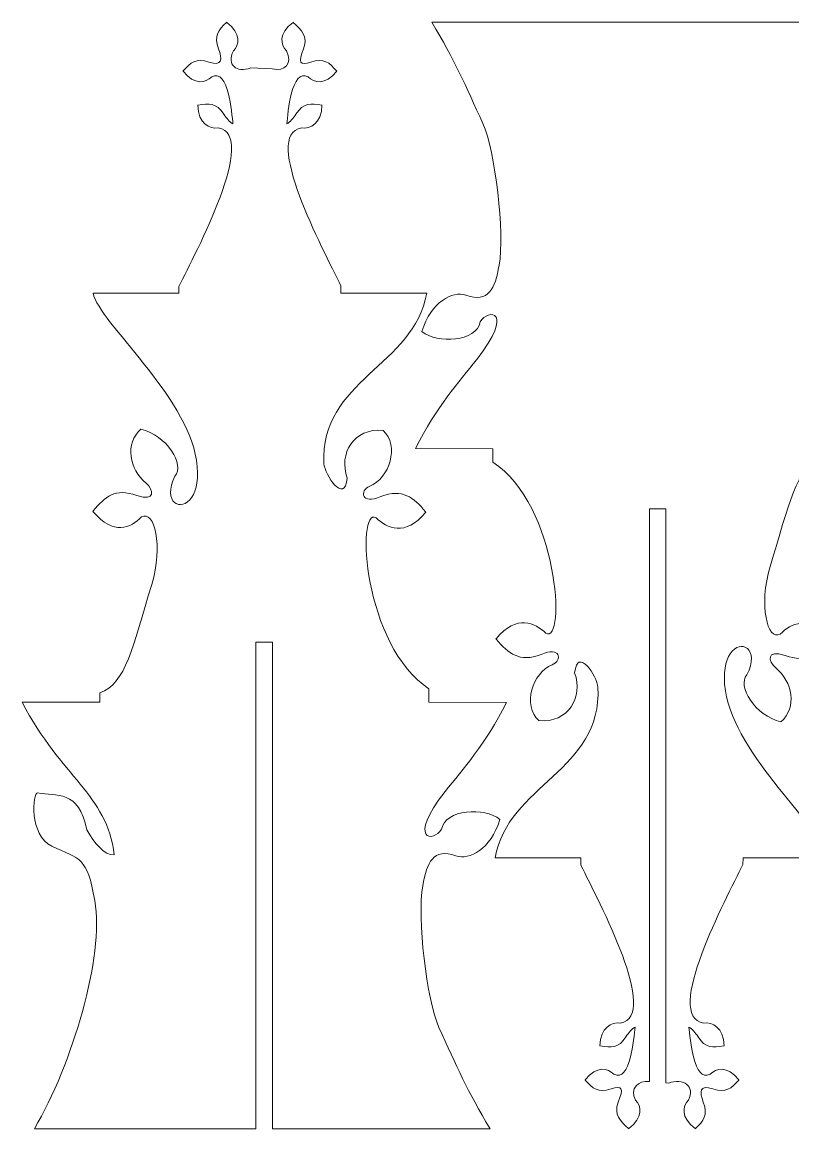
# Model space of a CAD drawing. Header units: centimetres. Extents: x -35.2 to 35.2, y -34 to 33.9.
# Drawn here: x -35.16 to -2.57, y -24.96 to 21.85 of the extents above; entities that cross this region are included whole.
import ezdxf

# ---------------------------------------------------------------- set-up
doc = ezdxf.new("R2010")
doc.units = ezdxf.units.CM
doc.header["$MEASUREMENT"] = 0
doc.layers.add('Camada 1', color=7, linetype='Continuous')

msp = doc.modelspace()

# ---------------------------------------------------------------- linework, layer by layer
at = {"layer": 'Camada 1', "color": 140, "lineweight": 9}
for points, knots in [([(-23.26241, 20.72568), (-23.04919, 21.25586), (-23.35798, 21.51564), (-23.69533, 21.83156), (-23.69533, 21.83156), (-23.72356, 21.84807), (-23.70347, 21.83688), (-23.70721, 21.83684), (-23.70721, 21.83684), (-24.33313, 21.35677), (-24.23739, 20.9013), (-23.98789, 20.62869), (-23.98789, 20.62869), (-23.98789, 20.62869), (-23.98796, 20.62867), (-23.98796, 20.62867), (-23.98796, 20.62867), (-23.71633, 20.09667), (-24.04901, 19.73909), (-24.58899, 19.8695), (-24.58899, 19.8695), (-24.58899, 19.8695), (-25.48899, 19.91313), (-25.48899, 19.91313), (-25.48899, 19.91313), (-26.10955, 19.67977), (-26.52571, 20.0517), (-26.23112, 20.62867), (-26.23112, 20.62867), (-26.23112, 20.62867), (-26.23119, 20.62869), (-26.23119, 20.62869), (-26.23119, 20.62869), (-25.98169, 20.9013), (-25.88595, 21.35677), (-26.51187, 21.83684), (-26.51187, 21.83684), (-26.51561, 21.83688), (-26.49552, 21.84807), (-26.52375, 21.83156), (-26.52375, 21.83156), (-26.8611, 21.51564), (-27.06989, 21.25586), (-26.85667, 20.72568), (-26.85667, 20.72568), (-26.85667, 20.72568), (-26.85674, 20.7257), (-26.85674, 20.7257), (-26.85674, 20.7257), (-26.68729, 20.27361), (-26.70239, 19.97206), (-27.2631, 20.1581), (-27.2631, 20.1581), (-27.2631, 20.1581), (-27.26308, 20.15803), (-27.26308, 20.15803), (-27.26308, 20.15803), (-27.80101, 20.35084), (-28.05263, 20.13228), (-28.35543, 19.7831), (-28.35543, 19.7831), (-28.37085, 19.75427), (-28.36043, 19.77477), (-28.36025, 19.77102), (-28.36025, 19.77102), (-27.85662, 19.1639), (-27.40896, 19.27691), (-27.14608, 19.53664), (-27.14608, 19.53664), (-27.14608, 19.53664), (-27.14606, 19.53657), (-27.14606, 19.53657), (-27.14606, 19.53657), (-26.44992, 19.92624), (-26.292, 17.99749), (-26.25073, 17.54953), (-26.25073, 17.54953), (-26.39213, 17.62751), (-26.51833, 17.77314), (-26.63658, 17.95411), (-26.63658, 17.95411), (-26.63658, 17.95411), (-26.63661, 17.95404), (-26.63661, 17.95404), (-26.63661, 17.95404), (-26.93771, 18.43973), (-27.27068, 18.42521), (-27.725, 18.3403), (-27.725, 18.3403), (-27.75502, 18.32733), (-27.7341, 18.33689), (-27.73629, 18.33386), (-27.73629, 18.33386), (-27.71985, 17.5452), (-27.23688, 17.33337), (-26.86947, 17.3731), (-26.86947, 17.3731), (-26.86947, 17.3731), (-26.8695, 17.37303), (-26.8695, 17.37303), (-26.8695, 17.37303), (-25.14317, 17.09204), (-27.83403, 12.09577), (-28.53105, 10.66521), (-28.53105, 10.66521), (-28.53105, 10.66521), (-28.53732, 10.38268), (-28.53732, 10.38268), (-28.53732, 10.38268), (-29.5251, 10.38268), (-31.17731, 10.38268), (-32.16509, 10.38268), (-32.16509, 10.38268), (-31.8803, 9.12317), (-28.20643, 6.07574), (-27.79101, 3.31722), (-27.79101, 3.31722), (-27.67621, 2.55494), (-27.79439, 2.04643), (-27.98967, 1.75407), (-27.98967, 1.75407), (-28.43048, 1.09411), (-29.26442, 1.53486), (-28.69947, 2.64128), (-28.69947, 2.64128), (-28.69947, 2.64128), (-28.6996, 2.6413), (-28.6996, 2.6413), (-28.6996, 2.6413), (-28.26746, 3.11347), (-29.0485, 4.38741), (-30.14142, 4.63683), (-30.14142, 4.63683), (-30.82065, 4.01545), (-30.64782, 2.94978), (-29.91114, 2.33664), (-29.91114, 2.33664), (-29.61037, 2.08632), (-29.4913, 1.56383), (-30.31369, 1.82624), (-30.31369, 1.82624), (-30.31369, 1.82624), (-30.31365, 1.82612), (-30.31365, 1.82612), (-30.31365, 1.82612), (-31.24537, 2.16007), (-31.63928, 1.78151), (-32.16372, 1.17672), (-32.16372, 1.17672), (-32.19045, 1.12679), (-32.17239, 1.16229), (-32.17209, 1.15581), (-32.17209, 1.15581), (-31.29978, 0.10427), (-30.56631, 0.4732), (-30.111, 0.92306), (-30.111, 0.92306), (-30.111, 0.92306), (-30.11097, 0.92294), (-30.11097, 0.92294), (-30.11097, 0.92294), (-29.56682, 1.22752), (-29.18967, -0.30327), (-29.68351, -1.9293), (-29.68351, -1.9293), (-30.48961, -4.58352), (-30.77603, -6.12807), (-31.87318, -6.52016), (-31.87318, -6.52016), (-31.87318, -6.52016), (-31.87373, -6.91532), (-31.87373, -6.91532), (-31.87373, -6.91532), (-31.87373, -6.91532), (-35.16357, -6.91439), (-35.16357, -6.91439), (-35.16357, -6.91439), (-33.48244, -10.13047), (-31.5891, -10.78294), (-31.26727, -13.366), (-31.26727, -13.366), (-31.67551, -13.40014), (-32.10886, -12.86909), (-32.43098, -12.31766), (-32.43098, -12.31766), (-32.75825, -10.58389), (-33.72575, -10.90273), (-34.51045, -10.74439), (-34.51045, -10.74439), (-34.70977, -10.74918), (-34.88444, -12.53958), (-33.90584, -13.00113), (-33.90584, -13.00113), (-32.69348, -13.57289), (-32.42415, -13.42542), (-32.09186, -15.30757), (-32.09186, -15.30757), (-31.67534, -17.66674), (-33.05622, -22.24747), (-34.6409, -24.95178), (-34.6409, -24.95178), (-34.6409, -24.95178), (-25.27538, -24.95178), (-25.27538, -24.95178), (-25.27538, -24.95178), (-25.27538, -24.95178), (-25.27538, -4.37869), (-25.27538, -4.37869), (-25.27538, -4.37869), (-25.27538, -4.37869), (-24.57538, -4.37869), (-24.57538, -4.37869), (-24.57538, -4.37869), (-24.57538, -4.37869), (-24.57538, -24.95178), (-24.57538, -24.95178), (-24.57538, -24.95178), (-24.57538, -24.95178), (-15.37813, -24.95178), (-15.37813, -24.95178), (-15.37813, -24.95178), (-16.32873, -23.36938), (-16.79546, -22.30702), (-17.53778, -20.66589), (-17.53778, -20.66589), (-18.05333, -19.5261), (-18.46906, -16.03708), (-18.22292, -14.67422), (-18.22292, -14.67422), (-18.04299, -13.67798), (-17.78425, -13.08448), (-16.81913, -13.40941), (-16.81913, -13.40941), (-16.23873, -13.60481), (-15.35676, -13.1454), (-14.9577, -11.87475), (-14.9577, -11.87475), (-15.60156, -11.34), (-17.27886, -11.44293), (-17.42304, -12.27742), (-17.42304, -12.27742), (-17.76402, -12.86112), (-18.90948, -12.77294), (-17.27446, -10.68756), (-17.27446, -10.68756), (-16.51567, -9.71977), (-15.57529, -8.72288), (-14.68719, -6.92164), (-14.68719, -6.92164), (-14.68719, -6.92164), (-17.95918, -6.91595), (-17.95918, -6.91595), (-17.95918, -6.91595), (-17.95918, -6.91595), (-17.95822, -6.35123), (-17.95822, -6.35123), (-17.95822, -6.35123), (-20.73552, -4.53994), (-21.05847, 1.37029), (-20.19632, 0.88765), (-20.19632, 0.88765), (-20.19632, 0.88765), (-20.19627, 0.88777), (-20.19627, 0.88777), (-20.19627, 0.88777), (-19.74097, 0.43792), (-18.96561, 0.06899), (-18.09332, 1.12055), (-18.09332, 1.12055), (-18.09302, 1.12701), (-18.07495, 1.09151), (-18.10168, 1.14144), (-18.10168, 1.14144), (-18.62611, 1.74624), (-19.0619, 2.12479), (-19.99363, 1.79083), (-19.99363, 1.79083), (-19.99363, 1.79083), (-19.99359, 1.79095), (-19.99359, 1.79095), (-19.99359, 1.79095), (-20.82252, 1.40207), (-20.90336, 2.03974), (-20.46514, 2.21914), (-20.46514, 2.21914), (-19.6252, 2.56299), (-19.19799, 3.92772), (-19.89834, 4.58359), (-19.89834, 4.58359), (-21.14068, 4.69132), (-21.79136, 3.6001), (-21.41532, 2.56132), (-21.41532, 2.56132), (-21.52899, 1.42279), (-22.3756, 2.71579), (-22.39997, 3.1707), (-22.39997, 3.1707), (-22.58882, 6.69512), (-18.58283, 7.30104), (-18.05399, 10.38268), (-18.05399, 10.38268), (-18.05399, 10.38268), (-21.68176, 10.38268), (-21.68176, 10.38268), (-21.68176, 10.38268), (-21.68176, 10.38268), (-21.68186, 10.70075), (-21.68186, 10.70075), (-21.68186, 10.70075), (-22.43137, 12.22767), (-25.04634, 17.09685), (-23.34958, 17.37303), (-23.34958, 17.37303), (-23.34958, 17.37303), (-23.34961, 17.3731), (-23.34961, 17.3731), (-23.34961, 17.3731), (-22.9822, 17.33337), (-22.49923, 17.5452), (-22.48279, 18.33386), (-22.48279, 18.33386), (-22.48498, 18.33689), (-22.46406, 18.32733), (-22.49408, 18.3403), (-22.49408, 18.3403), (-22.9484, 18.42521), (-23.28137, 18.43973), (-23.58247, 17.95404), (-23.58247, 17.95404), (-23.58247, 17.95404), (-23.5825, 17.95411), (-23.5825, 17.95411), (-23.5825, 17.95411), (-23.70075, 17.77314), (-23.82695, 17.62751), (-23.96835, 17.54953), (-23.96835, 17.54953), (-23.92701, 17.99749), (-23.76919, 19.92626), (-23.07302, 19.53657), (-23.07302, 19.53657), (-23.07302, 19.53657), (-23.073, 19.53664), (-23.073, 19.53664), (-23.073, 19.53664), (-22.81012, 19.27691), (-22.36246, 19.1639), (-21.85883, 19.77103), (-21.85883, 19.77103), (-21.85866, 19.77477), (-21.84823, 19.75427), (-21.86366, 19.7831), (-21.86366, 19.7831), (-22.16645, 20.13228), (-22.41806, 20.35084), (-22.956, 20.15803), (-22.956, 20.15803), (-22.956, 20.15803), (-22.95598, 20.1581), (-22.95598, 20.1581), (-22.95598, 20.1581), (-23.43917, 19.99778), (-23.4844, 20.13323), (-23.26234, 20.7257), (-23.26234, 20.7257), (-23.26234, 20.7257), (-23.26241, 20.72568), (-23.26241, 20.72568)], [0, 0, 0, 0, 0.01075269, 0.01075269, 0.01075269, 0.01075269, 0.02150538, 0.02150538, 0.02150538, 0.02150538, 0.03225806, 0.03225806, 0.03225806, 0.03225806, 0.04301075, 0.04301075, 0.04301075, 0.04301075, 0.05376344, 0.05376344, 0.05376344, 0.05376344, 0.06451613, 0.06451613, 0.06451613, 0.06451613, 0.07526882, 0.07526882, 0.07526882, 0.07526882, 0.08602151, 0.08602151, 0.08602151, 0.08602151, 0.09677419, 0.09677419, 0.09677419, 0.09677419, 0.10752688, 0.10752688, 0.10752688, 0.10752688, 0.11827957, 0.11827957, 0.11827957, 0.11827957, 0.12903226, 0.12903226, 0.12903226, 0.12903226, 0.13978495, 0.13978495, 0.13978495, 0.13978495, 0.15053763, 0.15053763, 0.15053763, 0.15053763, 0.16129032, 0.16129032, 0.16129032, 0.16129032, 0.17204301, 0.17204301, 0.17204301, 0.17204301, 0.1827957, 0.1827957, 0.1827957, 0.1827957, 0.19354839, 0.19354839, 0.19354839, 0.19354839, 0.20430108, 0.20430108, 0.20430108, 0.20430108, 0.21505376, 0.21505376, 0.21505376, 0.21505376, 0.22580645, 0.22580645, 0.22580645, 0.22580645, 0.23655914, 0.23655914, 0.23655914, 0.23655914, 0.24731183, 0.24731183, 0.24731183, 0.24731183, 0.25806452, 0.25806452, 0.25806452, 0.25806452, 0.2688172, 0.2688172, 0.2688172, 0.2688172, 0.27956989, 0.27956989, 0.27956989, 0.27956989, 0.29032258, 0.29032258, 0.29032258, 0.29032258, 0.30107527, 0.30107527, 0.30107527, 0.30107527, 0.31182796, 0.31182796, 0.31182796, 0.31182796, 0.32258065, 0.32258065, 0.32258065, 0.32258065, 0.33333333, 0.33333333, 0.33333333, 0.33333333, 0.34408602, 0.34408602, 0.34408602, 0.34408602, 0.35483871, 0.35483871, 0.35483871, 0.35483871, 0.3655914, 0.3655914, 0.3655914, 0.3655914, 0.37634409, 0.37634409, 0.37634409, 0.37634409, 0.38709677, 0.38709677, 0.38709677, 0.38709677, 0.39784946, 0.39784946, 0.39784946, 0.39784946, 0.40860215, 0.40860215, 0.40860215, 0.40860215, 0.41935484, 0.41935484, 0.41935484, 0.41935484, 0.43010753, 0.43010753, 0.43010753, 0.43010753, 0.44086022, 0.44086022, 0.44086022, 0.44086022, 0.4516129, 0.4516129, 0.4516129, 0.4516129, 0.46236559, 0.46236559, 0.46236559, 0.46236559, 0.47311828, 0.47311828, 0.47311828, 0.47311828, 0.48387097, 0.48387097, 0.48387097, 0.48387097, 0.49462366, 0.49462366, 0.49462366, 0.49462366, 0.50537634, 0.50537634, 0.50537634, 0.50537634, 0.51612903, 0.51612903, 0.51612903, 0.51612903, 0.52688172, 0.52688172, 0.52688172, 0.52688172, 0.53763441, 0.53763441, 0.53763441, 0.53763441, 0.5483871, 0.5483871, 0.5483871, 0.5483871, 0.55913978, 0.55913978, 0.55913978, 0.55913978, 0.56989247, 0.56989247, 0.56989247, 0.56989247, 0.58064516, 0.58064516, 0.58064516, 0.58064516, 0.59139785, 0.59139785, 0.59139785, 0.59139785, 0.60215054, 0.60215054, 0.60215054, 0.60215054, 0.61290323, 0.61290323, 0.61290323, 0.61290323, 0.62365591, 0.62365591, 0.62365591, 0.62365591, 0.6344086, 0.6344086, 0.6344086, 0.6344086, 0.64516129, 0.64516129, 0.64516129, 0.64516129, 0.65591398, 0.65591398, 0.65591398, 0.65591398, 0.66666667, 0.66666667, 0.66666667, 0.66666667, 0.67741935, 0.67741935, 0.67741935, 0.67741935, 0.68817204, 0.68817204, 0.68817204, 0.68817204, 0.69892473, 0.69892473, 0.69892473, 0.69892473, 0.70967742, 0.70967742, 0.70967742, 0.70967742, 0.72043011, 0.72043011, 0.72043011, 0.72043011, 0.7311828, 0.7311828, 0.7311828, 0.7311828, 0.74193548, 0.74193548, 0.74193548, 0.74193548, 0.75268817, 0.75268817, 0.75268817, 0.75268817, 0.76344086, 0.76344086, 0.76344086, 0.76344086, 0.77419355, 0.77419355, 0.77419355, 0.77419355, 0.78494624, 0.78494624, 0.78494624, 0.78494624, 0.79569892, 0.79569892, 0.79569892, 0.79569892, 0.80645161, 0.80645161, 0.80645161, 0.80645161, 0.8172043, 0.8172043, 0.8172043, 0.8172043, 0.82795699, 0.82795699, 0.82795699, 0.82795699, 0.83870968, 0.83870968, 0.83870968, 0.83870968, 0.84946237, 0.84946237, 0.84946237, 0.84946237, 0.86021505, 0.86021505, 0.86021505, 0.86021505, 0.87096774, 0.87096774, 0.87096774, 0.87096774, 0.88172043, 0.88172043, 0.88172043, 0.88172043, 0.89247312, 0.89247312, 0.89247312, 0.89247312, 0.90322581, 0.90322581, 0.90322581, 0.90322581, 0.91397849, 0.91397849, 0.91397849, 0.91397849, 0.92473118, 0.92473118, 0.92473118, 0.92473118, 0.93548387, 0.93548387, 0.93548387, 0.93548387, 0.94623656, 0.94623656, 0.94623656, 0.94623656, 0.95698925, 0.95698925, 0.95698925, 0.95698925, 0.96774194, 0.96774194, 0.96774194, 0.96774194, 0.97849462, 0.97849462, 0.97849462, 0.97849462, 1, 1, 1, 1]), ([(-9.95172, -23.83686), (-10.16494, -24.36704), (-9.85615, -24.62682), (-9.5188, -24.94274), (-9.5188, -24.94274), (-9.49057, -24.95925), (-9.51066, -24.94806), (-9.50692, -24.94802), (-9.50692, -24.94802), (-8.881, -24.46795), (-8.97674, -24.01248), (-9.22624, -23.73987), (-9.22624, -23.73987), (-9.22624, -23.73987), (-9.22617, -23.73985), (-9.22617, -23.73985), (-9.22617, -23.73985), (-9.47817, -23.24629), (-9.11, -22.90293), (-8.63875, -22.96002), (-8.63875, -22.96002), (-8.63875, -22.96002), (-8.63875, 1.26751), (-8.63875, 1.26751), (-8.63875, 1.26751), (-8.63875, 1.26751), (-7.93875, 1.26751), (-7.93875, 1.26751), (-7.93875, 1.26751), (-7.93875, 1.26751), (-7.93875, -23.0188), (-7.93875, -23.0188), (-7.93875, -23.0188), (-7.93875, -23.0188), (-7.82514, -23.02431), (-7.82514, -23.02431), (-7.82514, -23.02431), (-7.20458, -22.79095), (-6.68842, -23.16288), (-6.98301, -23.73985), (-6.98301, -23.73985), (-6.98301, -23.73985), (-6.98294, -23.73987), (-6.98294, -23.73987), (-6.98294, -23.73987), (-7.23244, -24.01248), (-7.32818, -24.46795), (-6.70226, -24.94802), (-6.70226, -24.94802), (-6.69852, -24.94806), (-6.71861, -24.95925), (-6.69038, -24.94274), (-6.69038, -24.94274), (-6.35303, -24.62682), (-6.14424, -24.36704), (-6.35746, -23.83686), (-6.35746, -23.83686), (-6.35746, -23.83686), (-6.35739, -23.83688), (-6.35739, -23.83688), (-6.35739, -23.83688), (-6.52684, -23.38479), (-6.51174, -23.08324), (-5.95103, -23.26928), (-5.95103, -23.26928), (-5.95103, -23.26928), (-5.95105, -23.26921), (-5.95105, -23.26921), (-5.95105, -23.26921), (-5.41312, -23.46202), (-5.1615, -23.24346), (-4.8587, -22.89428), (-4.8587, -22.89428), (-4.84328, -22.86545), (-4.8537, -22.88595), (-4.85388, -22.8822), (-4.85388, -22.8822), (-5.35751, -22.27508), (-5.80517, -22.38809), (-6.06805, -22.64782), (-6.06805, -22.64782), (-6.06805, -22.64782), (-6.06807, -22.64775), (-6.06807, -22.64775), (-6.06807, -22.64775), (-6.76421, -23.03742), (-6.92213, -21.10867), (-6.9634, -20.66071), (-6.9634, -20.66071), (-6.822, -20.73869), (-6.6958, -20.88432), (-6.57755, -21.06529), (-6.57755, -21.06529), (-6.57755, -21.06529), (-6.57752, -21.06522), (-6.57752, -21.06522), (-6.57752, -21.06522), (-6.27642, -21.55091), (-5.94345, -21.53639), (-5.48913, -21.45148), (-5.48913, -21.45148), (-5.45911, -21.43851), (-5.48003, -21.44807), (-5.47784, -21.44504), (-5.47784, -21.44504), (-5.49428, -20.65638), (-5.97725, -20.44455), (-6.34466, -20.48428), (-6.34466, -20.48428), (-6.34466, -20.48428), (-6.34463, -20.48421), (-6.34463, -20.48421), (-6.34463, -20.48421), (-8.07096, -20.20322), (-5.3801, -15.20695), (-4.68308, -13.77639), (-4.68308, -13.77639), (-4.68308, -13.77639), (-4.67681, -13.49386), (-4.67681, -13.49386), (-4.67681, -13.49386), (-3.68903, -13.49386), (-2.03682, -13.49386), (-1.04904, -13.49386), (-1.04904, -13.49386), (-1.33383, -12.23435), (-5.0077, -9.18692), (-5.42312, -6.4284), (-5.42312, -6.4284), (-5.53792, -5.66612), (-5.41974, -5.15761), (-5.22446, -4.86525), (-5.22446, -4.86525), (-4.78365, -4.20529), (-3.94971, -4.64604), (-4.51466, -5.75246), (-4.51466, -5.75246), (-4.51466, -5.75246), (-4.51453, -5.75248), (-4.51453, -5.75248), (-4.51453, -5.75248), (-4.94667, -6.22465), (-4.16563, -7.49859), (-3.07271, -7.74801), (-3.07271, -7.74801), (-2.39348, -7.12663), (-2.56631, -6.06096), (-3.30299, -5.44782), (-3.30299, -5.44782), (-3.60376, -5.1975), (-3.72283, -4.67501), (-2.90044, -4.93742), (-2.90044, -4.93742), (-2.90044, -4.93742), (-2.90048, -4.9373), (-2.90048, -4.9373), (-2.90048, -4.9373), (-1.96876, -5.27125), (-1.57485, -4.89269), (-1.05041, -4.2879), (-1.05041, -4.2879), (-1.02368, -4.23797), (-1.04174, -4.27347), (-1.04204, -4.26699), (-1.04204, -4.26699), (-1.91435, -3.21545), (-2.64782, -3.58438), (-3.10313, -4.03424), (-3.10313, -4.03424), (-3.10313, -4.03424), (-3.10316, -4.03412), (-3.10316, -4.03412), (-3.10316, -4.03412), (-3.64731, -4.3387), (-4.02446, -2.80791), (-3.53062, -1.18188), (-3.53062, -1.18188), (-2.72452, 1.47234), (-2.4381, 3.01689), (-1.34095, 3.40898), (-1.34095, 3.40898), (-1.34095, 3.40898), (-1.3404, 3.80414), (-1.3404, 3.80414), (-1.3404, 3.80414), (-1.3404, 3.80414), (1.94944, 3.80321), (1.94944, 3.80321), (1.94944, 3.80321), (0.26831, 7.01929), (-1.62503, 7.67176), (-1.94686, 10.25482), (-1.94686, 10.25482), (-1.53862, 10.28896), (-1.10527, 9.75791), (-0.78315, 9.20648), (-0.78315, 9.20648), (-0.45588, 7.47271), (0.51162, 7.79155), (1.29632, 7.63321), (1.29632, 7.63321), (1.49564, 7.638), (1.67031, 9.4284), (0.69171, 9.88995), (0.69171, 9.88995), (-0.52065, 10.46171), (-0.78998, 10.31424), (-1.12227, 12.19639), (-1.12227, 12.19639), (-1.53879, 14.55556), (-0.15791, 19.13629), (1.42677, 21.8406), (1.42677, 21.8406), (1.42677, 21.8406), (-17.836, 21.8406), (-17.836, 21.8406), (-17.836, 21.8406), (-16.8854, 20.2582), (-16.41867, 19.19584), (-15.67635, 17.55471), (-15.67635, 17.55471), (-15.1608, 16.41492), (-14.74507, 12.9259), (-14.99121, 11.56304), (-14.99121, 11.56304), (-15.17114, 10.5668), (-15.42988, 9.9733), (-16.395, 10.29823), (-16.395, 10.29823), (-16.9754, 10.49363), (-17.85737, 10.03422), (-18.25643, 8.76357), (-18.25643, 8.76357), (-17.61257, 8.22882), (-15.93527, 8.33175), (-15.79109, 9.16624), (-15.79109, 9.16624), (-15.45011, 9.74994), (-14.30465, 9.66176), (-15.93967, 7.57638), (-15.93967, 7.57638), (-16.69846, 6.60859), (-17.63884, 5.6117), (-18.52694, 3.81046), (-18.52694, 3.81046), (-18.52694, 3.81046), (-15.25495, 3.80477), (-15.25495, 3.80477), (-15.25495, 3.80477), (-15.25495, 3.80477), (-15.25591, 3.24005), (-15.25591, 3.24005), (-15.25591, 3.24005), (-12.47861, 1.42876), (-12.15566, -4.48147), (-13.01781, -3.99883), (-13.01781, -3.99883), (-13.01781, -3.99883), (-13.01786, -3.99895), (-13.01786, -3.99895), (-13.01786, -3.99895), (-13.47316, -3.5491), (-14.24852, -3.18017), (-15.12081, -4.23173), (-15.12081, -4.23173), (-15.12111, -4.23819), (-15.13918, -4.20269), (-15.11245, -4.25262), (-15.11245, -4.25262), (-14.58802, -4.85742), (-14.15223, -5.23597), (-13.2205, -4.90201), (-13.2205, -4.90201), (-13.2205, -4.90201), (-13.22054, -4.90213), (-13.22054, -4.90213), (-13.22054, -4.90213), (-12.39161, -4.51325), (-12.31077, -5.15092), (-12.74899, -5.33032), (-12.74899, -5.33032), (-13.58893, -5.67417), (-14.01614, -7.0389), (-13.31579, -7.69477), (-13.31579, -7.69477), (-12.07345, -7.8025), (-11.42277, -6.71128), (-11.79881, -5.6725), (-11.79881, -5.6725), (-11.68514, -4.53397), (-10.83853, -5.82697), (-10.81416, -6.28188), (-10.81416, -6.28188), (-10.62531, -9.8063), (-14.6313, -10.41222), (-15.16014, -13.49386), (-15.16014, -13.49386), (-15.16014, -13.49386), (-11.53237, -13.49386), (-11.53237, -13.49386), (-11.53237, -13.49386), (-11.53237, -13.49386), (-11.53227, -13.81193), (-11.53227, -13.81193), (-11.53227, -13.81193), (-10.78276, -15.33885), (-8.16779, -20.20803), (-9.86455, -20.48421), (-9.86455, -20.48421), (-9.86455, -20.48421), (-9.86452, -20.48428), (-9.86452, -20.48428), (-9.86452, -20.48428), (-10.23193, -20.44455), (-10.7149, -20.65638), (-10.73134, -21.44504), (-10.73134, -21.44504), (-10.72915, -21.44807), (-10.75007, -21.43851), (-10.72005, -21.45148), (-10.72005, -21.45148), (-10.26573, -21.53639), (-9.93276, -21.55091), (-9.63166, -21.06522), (-9.63166, -21.06522), (-9.63166, -21.06522), (-9.63163, -21.06529), (-9.63163, -21.06529), (-9.63163, -21.06529), (-9.51338, -20.88432), (-9.38718, -20.73869), (-9.24578, -20.66071), (-9.24578, -20.66071), (-9.28712, -21.10867), (-9.44494, -23.03744), (-10.14111, -22.64775), (-10.14111, -22.64775), (-10.14111, -22.64775), (-10.14113, -22.64782), (-10.14113, -22.64782), (-10.14113, -22.64782), (-10.40401, -22.38809), (-10.85167, -22.27508), (-11.3553, -22.88221), (-11.3553, -22.88221), (-11.35547, -22.88595), (-11.3659, -22.86545), (-11.35047, -22.89428), (-11.35047, -22.89428), (-11.04768, -23.24346), (-10.79607, -23.46202), (-10.25813, -23.26921), (-10.25813, -23.26921), (-10.25813, -23.26921), (-10.25815, -23.26928), (-10.25815, -23.26928), (-10.25815, -23.26928), (-9.77496, -23.10896), (-9.72973, -23.24441), (-9.95179, -23.83688), (-9.95179, -23.83688), (-9.95179, -23.83688), (-9.95172, -23.83686), (-9.95172, -23.83686)], [0, 0, 0, 0, 0.01086957, 0.01086957, 0.01086957, 0.01086957, 0.02173913, 0.02173913, 0.02173913, 0.02173913, 0.0326087, 0.0326087, 0.0326087, 0.0326087, 0.04347826, 0.04347826, 0.04347826, 0.04347826, 0.05434783, 0.05434783, 0.05434783, 0.05434783, 0.06521739, 0.06521739, 0.06521739, 0.06521739, 0.07608696, 0.07608696, 0.07608696, 0.07608696, 0.08695652, 0.08695652, 0.08695652, 0.08695652, 0.09782609, 0.09782609, 0.09782609, 0.09782609, 0.10869565, 0.10869565, 0.10869565, 0.10869565, 0.11956522, 0.11956522, 0.11956522, 0.11956522, 0.13043478, 0.13043478, 0.13043478, 0.13043478, 0.14130435, 0.14130435, 0.14130435, 0.14130435, 0.15217391, 0.15217391, 0.15217391, 0.15217391, 0.16304348, 0.16304348, 0.16304348, 0.16304348, 0.17391304, 0.17391304, 0.17391304, 0.17391304, 0.18478261, 0.18478261, 0.18478261, 0.18478261, 0.19565217, 0.19565217, 0.19565217, 0.19565217, 0.20652174, 0.20652174, 0.20652174, 0.20652174, 0.2173913, 0.2173913, 0.2173913, 0.2173913, 0.22826087, 0.22826087, 0.22826087, 0.22826087, 0.23913043, 0.23913043, 0.23913043, 0.23913043, 0.25, 0.25, 0.25, 0.25, 0.26086957, 0.26086957, 0.26086957, 0.26086957, 0.27173913, 0.27173913, 0.27173913, 0.27173913, 0.2826087, 0.2826087, 0.2826087, 0.2826087, 0.29347826, 0.29347826, 0.29347826, 0.29347826, 0.30434783, 0.30434783, 0.30434783, 0.30434783, 0.31521739, 0.31521739, 0.31521739, 0.31521739, 0.32608696, 0.32608696, 0.32608696, 0.32608696, 0.33695652, 0.33695652, 0.33695652, 0.33695652, 0.34782609, 0.34782609, 0.34782609, 0.34782609, 0.35869565, 0.35869565, 0.35869565, 0.35869565, 0.36956522, 0.36956522, 0.36956522, 0.36956522, 0.38043478, 0.38043478, 0.38043478, 0.38043478, 0.39130435, 0.39130435, 0.39130435, 0.39130435, 0.40217391, 0.40217391, 0.40217391, 0.40217391, 0.41304348, 0.41304348, 0.41304348, 0.41304348, 0.42391304, 0.42391304, 0.42391304, 0.42391304, 0.43478261, 0.43478261, 0.43478261, 0.43478261, 0.44565217, 0.44565217, 0.44565217, 0.44565217, 0.45652174, 0.45652174, 0.45652174, 0.45652174, 0.4673913, 0.4673913, 0.4673913, 0.4673913, 0.47826087, 0.47826087, 0.47826087, 0.47826087, 0.48913043, 0.48913043, 0.48913043, 0.48913043, 0.5, 0.5, 0.5, 0.5, 0.51086957, 0.51086957, 0.51086957, 0.51086957, 0.52173913, 0.52173913, 0.52173913, 0.52173913, 0.5326087, 0.5326087, 0.5326087, 0.5326087, 0.54347826, 0.54347826, 0.54347826, 0.54347826, 0.55434783, 0.55434783, 0.55434783, 0.55434783, 0.56521739, 0.56521739, 0.56521739, 0.56521739, 0.57608696, 0.57608696, 0.57608696, 0.57608696, 0.58695652, 0.58695652, 0.58695652, 0.58695652, 0.59782609, 0.59782609, 0.59782609, 0.59782609, 0.60869565, 0.60869565, 0.60869565, 0.60869565, 0.61956522, 0.61956522, 0.61956522, 0.61956522, 0.63043478, 0.63043478, 0.63043478, 0.63043478, 0.64130435, 0.64130435, 0.64130435, 0.64130435, 0.65217391, 0.65217391, 0.65217391, 0.65217391, 0.66304348, 0.66304348, 0.66304348, 0.66304348, 0.67391304, 0.67391304, 0.67391304, 0.67391304, 0.68478261, 0.68478261, 0.68478261, 0.68478261, 0.69565217, 0.69565217, 0.69565217, 0.69565217, 0.70652174, 0.70652174, 0.70652174, 0.70652174, 0.7173913, 0.7173913, 0.7173913, 0.7173913, 0.72826087, 0.72826087, 0.72826087, 0.72826087, 0.73913043, 0.73913043, 0.73913043, 0.73913043, 0.75, 0.75, 0.75, 0.75, 0.76086957, 0.76086957, 0.76086957, 0.76086957, 0.77173913, 0.77173913, 0.77173913, 0.77173913, 0.7826087, 0.7826087, 0.7826087, 0.7826087, 0.79347826, 0.79347826, 0.79347826, 0.79347826, 0.80434783, 0.80434783, 0.80434783, 0.80434783, 0.81521739, 0.81521739, 0.81521739, 0.81521739, 0.82608696, 0.82608696, 0.82608696, 0.82608696, 0.83695652, 0.83695652, 0.83695652, 0.83695652, 0.84782609, 0.84782609, 0.84782609, 0.84782609, 0.85869565, 0.85869565, 0.85869565, 0.85869565, 0.86956522, 0.86956522, 0.86956522, 0.86956522, 0.88043478, 0.88043478, 0.88043478, 0.88043478, 0.89130435, 0.89130435, 0.89130435, 0.89130435, 0.90217391, 0.90217391, 0.90217391, 0.90217391, 0.91304348, 0.91304348, 0.91304348, 0.91304348, 0.92391304, 0.92391304, 0.92391304, 0.92391304, 0.93478261, 0.93478261, 0.93478261, 0.93478261, 0.94565217, 0.94565217, 0.94565217, 0.94565217, 0.95652174, 0.95652174, 0.95652174, 0.95652174, 0.9673913, 0.9673913, 0.9673913, 0.9673913, 0.97826087, 0.97826087, 0.97826087, 0.97826087, 1, 1, 1, 1])]:
    msp.add_open_spline(points, degree=3, knots=knots, dxfattribs=at)

doc.saveas('drawing.dxf')
